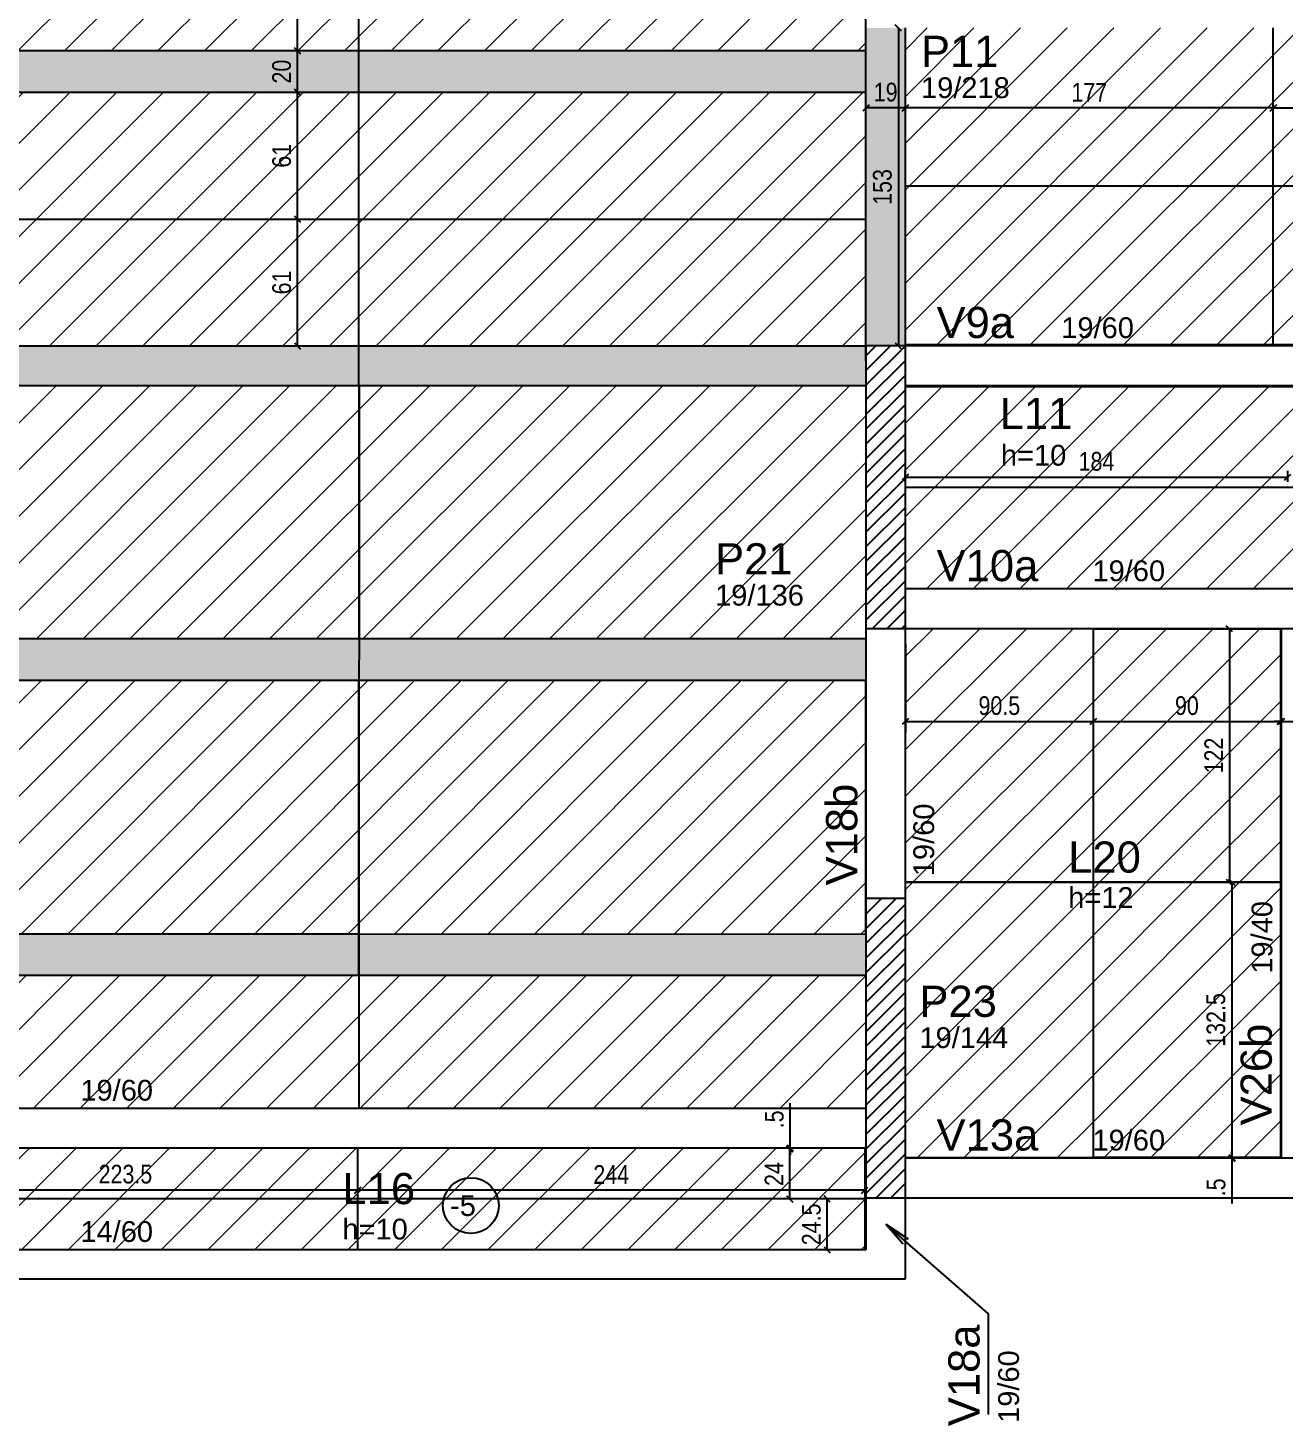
# Model space of a CAD drawing. Extents: x 2335 to 8663, y 180 to 3801.
# Drawn here: x 4709 to 5313, y 1671 to 2344 of the extents above; entities that cross this region are included whole.
import ezdxf

# ---------------------------------------------------------------- set-up
doc = ezdxf.new("R2010")
doc.units = 0
for name, color, linetype in [('1', 1, 'Continuous'), ('3', 3, 'Continuous'), ('4', 4, 'Continuous'), ('8', 8, 'Continuous'), ('COTA', 241, 'Continuous'), ('ES-VIGA', 3, 'Continuous'), ('L-D', 2, 'Continuous'), ('L-N', 4, 'Continuous'), ('Painéis', 200, 'Continuous'), ('Pilares', 5, 'Continuous'), ('VIG-D', 2, 'Continuous')]:
    doc.layers.add(name, color=color, linetype=linetype)
doc.layers.add('Hachura', color=251, linetype='Continuous', lineweight=9)
doc.layers.add('REAPROVEITAMENTO', color=251, linetype='Continuous', lineweight=9)
doc.styles.add('COTA TECNICA-50', font='techl___.ttf', dxfattribs={"height": 9})
doc.styles.get("Standard").update_dxf_attribs({"font": 'arial.ttf'})
doc.dimstyles.new('COTA PAINEL-50', dxfattribs={"dimtxt": 9, "dimasz": 3, "dimexe": 3, "dimexo": 3, "dimgap": 3, "dimtad": 1, "dimdec": 1, "dimzin": 12, "dimdsep": 46, "dimtxsty": 'COTA TECNICA-50', "dimblk1": 'OBLIQUE', "dimblk2": 'OBLIQUE', "dimsah": 1, "dimcen": 0.9, "dimclrd": 4, "dimclre": 4, "dimclrt": 240, "dimadec": 1, "dimazin": 3, "dimtfac": 1, "dimtdec": 1, "dimtmove": 0, "dimatfit": 3, "dimfxl": 1, "dimtolj": 1, "dimtzin": 12, "dimarcsym": 0})
pattern_1 = [(45, (-39.536, -210.417), (-11.22532, 11.22532), [])]
pattern_2 = [(45, (-39.48, -210.253), (-11.22532, 11.22532), [])]

# ---------------------------------------------------------------- blocks, each defined once
blk = doc.blocks.new('_Oblique')
at = {"color": 0, "linetype": 'ByBlock', "lineweight": -2}
blk.add_line((-0.5, -0.5), (0.5, 0.5), dxfattribs=at)
blk = doc.blocks.new('*D227')
at = {"layer": 'COTA', "color": 4, "lineweight": -2, "transparency": 16777216}
for p, q in [((5130.89, 2010.19), (5221.38, 2010.19)), ((5130.89, 2009.11), (5130.89, 2007.19))]:
    blk.add_line(p, q, dxfattribs=at)
at = {"layer": 'Defpoints', "color": 0, "transparency": 16777216}
for p in [(5130.89, 2012.11), (5221.38, 2010.19), (5221.38, 2010.19)]:
    blk.add_point(p, dxfattribs=at)
at = {"layer": 'COTA', "color": 4, "lineweight": -2, "transparency": 16777216, "xscale": 3, "yscale": 3, "zscale": 3, "rotation": 180}
blk.add_blockref('_Oblique', (5130.89, 2010.19), dxfattribs=at)
at = {"layer": 'COTA', "color": 4, "lineweight": -2, "transparency": 16777216, "xscale": 3, "yscale": 3, "zscale": 3}
blk.add_blockref('_Oblique', (5221.38, 2010.19), dxfattribs=at)
at = {"layer": 'COTA', "color": 240, "transparency": 16777216, "insert": (5176.14, 2017.81), "char_height": 9, "attachment_point": 5, "style": 'COTA TECNICA-50'}
blk.add_mtext('\\A1;90.5', dxfattribs=at)
blk = doc.blocks.new('*D228')
at = {"layer": 'COTA', "color": 4, "lineweight": -2, "transparency": 16777216}
for p, q in [((5221.38, 2010.19), (5311.38, 2010.19)), ((5311.38, 2009.11), (5311.38, 2007.19))]:
    blk.add_line(p, q, dxfattribs=at)
at = {"layer": 'Defpoints', "color": 0, "transparency": 16777216}
for p in [(5311.38, 2012.11), (5221.38, 2010.19), (5311.38, 2010.19)]:
    blk.add_point(p, dxfattribs=at)
at = {"layer": 'COTA', "color": 4, "lineweight": -2, "transparency": 16777216, "xscale": 3, "yscale": 3, "zscale": 3, "rotation": 180}
blk.add_blockref('_Oblique', (5221.38, 2010.19), dxfattribs=at)
at = {"layer": 'COTA', "color": 4, "lineweight": -2, "transparency": 16777216, "xscale": 3, "yscale": 3, "zscale": 3}
blk.add_blockref('_Oblique', (5311.38, 2010.19), dxfattribs=at)
at = {"layer": 'COTA', "color": 240, "transparency": 16777216, "insert": (5266.38, 2017.8), "char_height": 9, "attachment_point": 5, "style": 'COTA TECNICA-50'}
blk.add_mtext('\\A1;90', dxfattribs=at)
blk = doc.blocks.new('*D73')
at = {"layer": 'COTA', "color": 4, "lineweight": -2, "transparency": 16777216}
for p, q in [((5311.38, 2010.19), (5308.38, 2010.19)), ((5311.38, 2010.19), (5311.88, 2010.19)), ((5311.88, 2010.19), (5333.47, 2010.19))]:
    blk.add_line(p, q, dxfattribs=at)
at = {"layer": 'Defpoints', "color": 0, "transparency": 16777216}
for p in [(5311.38, 2010.19), (5311.88, 2010.19), (5311.88, 2010.19)]:
    blk.add_point(p, dxfattribs=at)
at = {"layer": 'COTA', "color": 4, "lineweight": -2, "transparency": 16777216, "xscale": 3, "yscale": 3, "zscale": 3}
blk.add_blockref('_Oblique', (5311.38, 2010.19), dxfattribs=at)
at = {"layer": 'COTA', "color": 4, "lineweight": -2, "transparency": 16777216, "xscale": 3, "yscale": 3, "zscale": 3, "rotation": 180}
blk.add_blockref('_Oblique', (5311.88, 2010.19), dxfattribs=at)
at = {"layer": 'COTA', "color": 240, "transparency": 16777216, "insert": (5325.68, 2017.78), "char_height": 9, "attachment_point": 5, "style": 'COTA TECNICA-50'}
blk.add_mtext('\\A1;.5', dxfattribs=at)
blk = doc.blocks.new('*D229')
at = {"layer": 'COTA', "color": 4, "lineweight": -2, "transparency": 16777216}
blk.add_line((5286.85, 2054.81), (5286.85, 1932.81), dxfattribs=at)
at = {"layer": 'Defpoints', "color": 0, "transparency": 16777216}
for p in [(5286.85, 2054.81), (5286.85, 1932.81), (5286.85, 1932.81)]:
    blk.add_point(p, dxfattribs=at)
at = {"layer": 'COTA', "color": 4, "lineweight": -2, "transparency": 16777216, "xscale": 3, "yscale": 3, "zscale": 3}
for p, rotation in [((5286.85, 2054.81), 90), ((5286.85, 1932.81), 270)]:
    blk.add_blockref('_Oblique', p, dxfattribs=dict(at, rotation=rotation))
at = {"layer": 'COTA', "color": 240, "transparency": 16777216, "insert": (5279.3, 1993.81), "char_height": 9, "attachment_point": 5, "rotation": 90, "style": 'COTA TECNICA-50'}
blk.add_mtext('\\A1;122', dxfattribs=at)
blk = doc.blocks.new('*D230')
at = {"layer": 'COTA', "color": 4, "lineweight": -2, "transparency": 16777216}
for p, q in [((5288.07, 1932.81), (5288.07, 1800.31)), ((5289.85, 1932.81), (5291.07, 1932.81)), ((5289.85, 1800.31), (5291.07, 1800.31))]:
    blk.add_line(p, q, dxfattribs=at)
at = {"layer": 'Defpoints', "color": 0, "transparency": 16777216}
for p in [(5286.85, 1932.81), (5286.85, 1800.31), (5288.07, 1800.31)]:
    blk.add_point(p, dxfattribs=at)
at = {"layer": 'COTA', "color": 4, "lineweight": -2, "transparency": 16777216, "xscale": 3, "yscale": 3, "zscale": 3}
for p, rotation in [((5288.07, 1932.81), 90), ((5288.07, 1800.31), 270)]:
    blk.add_blockref('_Oblique', p, dxfattribs=dict(at, rotation=rotation))
at = {"layer": 'COTA', "color": 240, "transparency": 16777216, "insert": (5280.37, 1866.56), "char_height": 9, "attachment_point": 5, "rotation": 90, "style": 'COTA TECNICA-50'}
blk.add_mtext('\\A1;132.5', dxfattribs=at)
blk = doc.blocks.new('*D74')
at = {"layer": 'COTA', "color": 4, "lineweight": -2, "transparency": 16777216}
for p, q in [((5288.07, 1800.31), (5288.07, 1803.31)), ((5288.07, 1800.31), (5288.07, 1799.81)), ((5288.07, 1799.81), (5288.07, 1778.22))]:
    blk.add_line(p, q, dxfattribs=at)
at = {"layer": 'Defpoints', "color": 0, "transparency": 16777216}
for p in [(5288.07, 1800.31), (5288.07, 1799.81), (5288.07, 1799.81)]:
    blk.add_point(p, dxfattribs=at)
at = {"layer": 'COTA', "color": 4, "lineweight": -2, "transparency": 16777216, "xscale": 3, "yscale": 3, "zscale": 3}
for p, rotation in [((5288.07, 1800.31), 270), ((5288.07, 1799.81), 90)]:
    blk.add_blockref('_Oblique', p, dxfattribs=dict(at, rotation=rotation))
at = {"layer": 'COTA', "color": 240, "transparency": 16777216, "insert": (5280.47, 1786.01), "char_height": 9, "attachment_point": 5, "rotation": 90, "style": 'COTA TECNICA-50'}
blk.add_mtext('\\A1;.5', dxfattribs=at)
blk = doc.blocks.new('*D237')
at = {"layer": 'Defpoints', "color": 0, "transparency": 16777216}
for p in [(4838.4, 2251.98), (4838.4, 2251.98), (4838.4, 2190.97)]:
    blk.add_point(p, dxfattribs=at)
at = {"layer": 'Painéis', "color": 4, "lineweight": -2, "transparency": 16777216}
for p, q in [((4838.4, 2190.97), (4838.4, 2251.98)), ((4841.4, 2251.98), (4841.4, 2251.98))]:
    blk.add_line(p, q, dxfattribs=at)
at = {"layer": 'Painéis', "color": 4, "lineweight": -2, "transparency": 16777216, "xscale": 3, "yscale": 3, "zscale": 3}
for p, rotation in [((4838.4, 2251.98), 90), ((4838.4, 2190.97), 270)]:
    blk.add_blockref('_Oblique', p, dxfattribs=dict(at, rotation=rotation))
at = {"layer": 'Painéis', "color": 240, "transparency": 16777216, "insert": (4830.81, 2221.48), "char_height": 9, "attachment_point": 5, "rotation": 90, "style": 'COTA TECNICA-50'}
blk.add_mtext('\\A1;61', dxfattribs=at)
blk = doc.blocks.new('*D94')
at = {"layer": 'Defpoints', "color": 0, "transparency": 16777216}
for p in [(4838.4, 2312.98), (4838.4, 2312.98), (4838.4, 2251.98)]:
    blk.add_point(p, dxfattribs=at)
at = {"layer": 'Painéis', "color": 4, "lineweight": -2, "transparency": 16777216}
blk.add_line((4838.4, 2251.98), (4838.4, 2312.98), dxfattribs=at)
at = {"layer": 'Painéis', "color": 4, "lineweight": -2, "transparency": 16777216, "xscale": 3, "yscale": 3, "zscale": 3}
for p, rotation in [((4838.4, 2312.98), 90), ((4838.4, 2251.98), 270)]:
    blk.add_blockref('_Oblique', p, dxfattribs=dict(at, rotation=rotation))
at = {"layer": 'Painéis', "color": 240, "transparency": 16777216, "insert": (4830.81, 2282.48), "char_height": 9, "attachment_point": 5, "rotation": 90, "style": 'COTA TECNICA-50'}
blk.add_mtext('\\A1;61', dxfattribs=at)
blk = doc.blocks.new('*D105')
at = {"layer": 'Defpoints', "color": 0, "transparency": 16777216}
for p in [(4838.4, 2332.98), (4838.4, 2332.98), (4838.4, 2312.98)]:
    blk.add_point(p, dxfattribs=at)
at = {"layer": 'Painéis', "color": 4, "lineweight": -2, "transparency": 16777216}
blk.add_line((4838.4, 2312.98), (4838.4, 2332.98), dxfattribs=at)
at = {"layer": 'Painéis', "color": 4, "lineweight": -2, "transparency": 16777216, "xscale": 3, "yscale": 3, "zscale": 3}
for p, rotation in [((4838.4, 2332.98), 90), ((4838.4, 2312.98), 270)]:
    blk.add_blockref('_Oblique', p, dxfattribs=dict(at, rotation=rotation))
at = {"layer": 'Painéis', "color": 240, "transparency": 16777216, "insert": (4830.81, 2322.98), "char_height": 9, "attachment_point": 5, "rotation": 90, "style": 'COTA TECNICA-50'}
blk.add_mtext('\\A1;20', dxfattribs=at)
blk = doc.blocks.new('*D106')
at = {"layer": 'Defpoints', "color": 0, "transparency": 16777216}
for p in [(4838.4, 2454.98), (4838.4, 2454.98), (4838.4, 2332.98)]:
    blk.add_point(p, dxfattribs=at)
at = {"layer": 'Painéis', "color": 4, "lineweight": -2, "transparency": 16777216}
blk.add_line((4838.4, 2332.98), (4838.4, 2454.98), dxfattribs=at)
at = {"layer": 'Painéis', "color": 4, "lineweight": -2, "transparency": 16777216, "xscale": 3, "yscale": 3, "zscale": 3}
for p, rotation in [((4838.4, 2454.98), 90), ((4838.4, 2332.98), 270)]:
    blk.add_blockref('_Oblique', p, dxfattribs=dict(at, rotation=rotation))
at = {"layer": 'Painéis', "color": 240, "transparency": 16777216, "insert": (4830.85, 2393.98), "char_height": 9, "attachment_point": 5, "rotation": 90, "style": 'COTA TECNICA-50'}
blk.add_mtext('\\A1;122', dxfattribs=at)
blk = doc.blocks.new('*D120')
at = {"layer": 'COTA', "color": 4, "lineweight": -2, "transparency": 16777216}
for p, q in [((5307.94, 2308.48), (5307.94, 2308.48)), ((5429.94, 2308.48), (5429.94, 2308.48)), ((5307.94, 2305.48), (5429.94, 2305.48))]:
    blk.add_line(p, q, dxfattribs=at)
at = {"layer": 'Defpoints', "color": 0, "transparency": 16777216}
for p in [(5307.94, 2305.48), (5429.94, 2305.48), (5429.94, 2305.48)]:
    blk.add_point(p, dxfattribs=at)
at = {"layer": 'COTA', "color": 4, "lineweight": -2, "transparency": 16777216, "xscale": 3, "yscale": 3, "zscale": 3, "rotation": 180}
blk.add_blockref('_Oblique', (5307.94, 2305.48), dxfattribs=at)
at = {"layer": 'COTA', "color": 4, "lineweight": -2, "transparency": 16777216, "xscale": 3, "yscale": 3, "zscale": 3}
blk.add_blockref('_Oblique', (5429.94, 2305.48), dxfattribs=at)
at = {"layer": 'COTA', "color": 240, "transparency": 16777216, "insert": (5368.94, 2313.04), "char_height": 9, "attachment_point": 5, "style": 'COTA TECNICA-50'}
blk.add_mtext('\\A1;122', dxfattribs=at)
blk = doc.blocks.new('*D122')
at = {"layer": 'COTA', "color": 4, "lineweight": -2, "transparency": 16777216}
blk.add_line((5307.93, 2305.48), (5130.94, 2305.48), dxfattribs=at)
at = {"layer": 'Defpoints', "color": 0, "transparency": 16777216}
for p in [(5130.94, 2305.48), (5130.94, 2305.48), (5307.93, 2305.48)]:
    blk.add_point(p, dxfattribs=at)
at = {"layer": 'COTA', "color": 4, "lineweight": -2, "transparency": 16777216, "xscale": 3, "yscale": 3, "zscale": 3, "rotation": 180}
blk.add_blockref('_Oblique', (5130.94, 2305.48), dxfattribs=at)
at = {"layer": 'COTA', "color": 4, "lineweight": -2, "transparency": 16777216, "xscale": 3, "yscale": 3, "zscale": 3}
blk.add_blockref('_Oblique', (5307.93, 2305.48), dxfattribs=at)
at = {"layer": 'COTA', "color": 240, "transparency": 16777216, "insert": (5219.44, 2313.05), "char_height": 9, "attachment_point": 5, "style": 'COTA TECNICA-50'}
blk.add_mtext('\\A1;177', dxfattribs=at)
blk = doc.blocks.new('*D123')
at = {"layer": 'Defpoints', "color": 0, "transparency": 16777216}
for p in [(5111.94, 2305.48), (5111.94, 2305.48), (5130.94, 2305.48)]:
    blk.add_point(p, dxfattribs=at)
at = {"layer": 'Painéis', "color": 4, "lineweight": -2, "transparency": 16777216}
blk.add_line((5130.94, 2305.48), (5111.94, 2305.48), dxfattribs=at)
at = {"layer": 'Painéis', "color": 4, "lineweight": -2, "transparency": 16777216, "xscale": 3, "yscale": 3, "zscale": 3, "rotation": 180}
blk.add_blockref('_Oblique', (5111.94, 2305.48), dxfattribs=at)
at = {"layer": 'Painéis', "color": 4, "lineweight": -2, "transparency": 16777216, "xscale": 3, "yscale": 3, "zscale": 3}
blk.add_blockref('_Oblique', (5130.94, 2305.48), dxfattribs=at)
at = {"layer": 'Painéis', "color": 240, "transparency": 16777216, "insert": (5121.44, 2313.06), "char_height": 9, "attachment_point": 5, "style": 'COTA TECNICA-50'}
blk.add_mtext('\\A1;19', dxfattribs=at)
blk = doc.blocks.new('*D245')
at = {"layer": 'Defpoints', "color": 0, "transparency": 16777216}
for p in [(5127.59, 2343.97), (5127.59, 2190.97), (5130.94, 2190.97)]:
    blk.add_point(p, dxfattribs=at)
at = {"layer": 'Painéis', "color": 4, "lineweight": -2, "transparency": 16777216}
for p, q in [((5127.59, 2343.97), (5127.59, 2190.97)), ((5127.94, 2190.97), (5124.59, 2190.97))]:
    blk.add_line(p, q, dxfattribs=at)
at = {"layer": 'Painéis', "color": 4, "lineweight": -2, "transparency": 16777216, "xscale": 3, "yscale": 3, "zscale": 3}
for p, rotation in [((5127.59, 2343.97), 90), ((5127.59, 2190.97), 270)]:
    blk.add_blockref('_Oblique', p, dxfattribs=dict(at, rotation=rotation))
at = {"layer": 'Painéis', "color": 240, "transparency": 16777216, "insert": (5119.89, 2267.47), "char_height": 9, "attachment_point": 5, "rotation": 90, "style": 'COTA TECNICA-50'}
blk.add_mtext('\\A1;153', dxfattribs=at)
blk = doc.blocks.new('*D255')
at = {"layer": 'Defpoints', "color": 0, "transparency": 16777216}
for p in [(5314.88, 2127.78), (5130.88, 2122.81), (5314.88, 2122.56)]:
    blk.add_point(p, dxfattribs=at)
at = {"layer": 'Painéis', "color": 4, "lineweight": -2, "transparency": 16777216}
for p, q in [((5130.88, 2125.81), (5130.88, 2130.78)), ((5130.88, 2127.78), (5314.88, 2127.78)), ((5314.88, 2125.56), (5314.88, 2130.78))]:
    blk.add_line(p, q, dxfattribs=at)
at = {"layer": 'Painéis', "color": 4, "lineweight": -2, "transparency": 16777216, "xscale": 3, "yscale": 3, "zscale": 3, "rotation": 180}
blk.add_blockref('_Oblique', (5130.88, 2127.78), dxfattribs=at)
at = {"layer": 'Painéis', "color": 4, "lineweight": -2, "transparency": 16777216, "xscale": 3, "yscale": 3, "zscale": 3}
blk.add_blockref('_Oblique', (5314.88, 2127.78), dxfattribs=at)
at = {"layer": 'Painéis', "color": 240, "transparency": 16777216, "insert": (5222.88, 2135.36), "char_height": 9, "attachment_point": 5, "style": 'COTA TECNICA-50'}
blk.add_mtext('\\A1;184', dxfattribs=at)
blk = doc.blocks.new('*D199')
at = {"layer": 'Defpoints', "color": 0, "transparency": 16777216}
for p in [(5093.31, 1780.43), (5093.31, 1780.43), (5093.31, 1755.94)]:
    blk.add_point(p, dxfattribs=at)
at = {"layer": 'Painéis', "color": 4, "lineweight": -2, "transparency": 16777216}
blk.add_line((5093.31, 1755.94), (5093.31, 1780.43), dxfattribs=at)
at = {"layer": 'Painéis', "color": 4, "lineweight": -2, "transparency": 16777216, "xscale": 3, "yscale": 3, "zscale": 3}
for p, rotation in [((5093.31, 1780.43), 90), ((5093.31, 1755.94), 270)]:
    blk.add_blockref('_Oblique', p, dxfattribs=dict(at, rotation=rotation))
at = {"layer": 'Painéis', "color": 240, "transparency": 16777216, "insert": (5085.71, 1768.18), "char_height": 9, "attachment_point": 5, "rotation": 90, "style": 'COTA TECNICA-50'}
blk.add_mtext('\\A1;24.5', dxfattribs=at)
blk = doc.blocks.new('*D200')
at = {"layer": 'Defpoints', "color": 0, "transparency": 16777216}
for p in [(5075.29, 1804.43), (5075.29, 1804.43), (5075.29, 1780.43)]:
    blk.add_point(p, dxfattribs=at)
at = {"layer": 'Painéis', "color": 4, "lineweight": -2, "transparency": 16777216}
blk.add_line((5075.29, 1780.43), (5075.29, 1804.43), dxfattribs=at)
at = {"layer": 'Painéis', "color": 4, "lineweight": -2, "transparency": 16777216, "xscale": 3, "yscale": 3, "zscale": 3}
for p, rotation in [((5075.29, 1804.43), 90), ((5075.29, 1780.43), 270)]:
    blk.add_blockref('_Oblique', p, dxfattribs=dict(at, rotation=rotation))
at = {"layer": 'Painéis', "color": 240, "transparency": 16777216, "insert": (5067.73, 1792.43), "char_height": 9, "attachment_point": 5, "rotation": 90, "style": 'COTA TECNICA-50'}
blk.add_mtext('\\A1;24', dxfattribs=at)
blk = doc.blocks.new('*D201')
at = {"layer": 'Defpoints', "color": 0, "transparency": 16777216}
for p in [(5075.48, 1804.93), (5075.48, 1804.93), (5075.48, 1804.43)]:
    blk.add_point(p, dxfattribs=at)
at = {"layer": 'Painéis', "color": 4, "lineweight": -2, "transparency": 16777216}
for p, q in [((5075.48, 1804.93), (5075.48, 1826.52)), ((5075.48, 1804.43), (5075.48, 1804.93)), ((5075.48, 1804.43), (5075.48, 1801.43))]:
    blk.add_line(p, q, dxfattribs=at)
at = {"layer": 'Painéis', "color": 4, "lineweight": -2, "transparency": 16777216, "xscale": 3, "yscale": 3, "zscale": 3}
for p, rotation in [((5075.48, 1804.93), 270), ((5075.48, 1804.43), 90)]:
    blk.add_blockref('_Oblique', p, dxfattribs=dict(at, rotation=rotation))
at = {"layer": 'Painéis', "color": 240, "transparency": 16777216, "insert": (5067.88, 1818.73), "char_height": 9, "attachment_point": 5, "rotation": 90, "style": 'COTA TECNICA-50'}
blk.add_mtext('\\A1;.5', dxfattribs=at)
blk = doc.blocks.new('*D277')
at = {"layer": 'Defpoints', "color": 0, "transparency": 16777216}
for p in [(4867.36, 1784.62), (4867.36, 1784.62), (5111.36, 1784.62)]:
    blk.add_point(p, dxfattribs=at)
at = {"layer": 'Painéis', "color": 4, "lineweight": -2, "transparency": 16777216}
blk.add_line((5111.36, 1784.62), (4867.36, 1784.62), dxfattribs=at)
at = {"layer": 'Painéis', "color": 4, "lineweight": -2, "transparency": 16777216, "xscale": 3, "yscale": 3, "zscale": 3, "rotation": 180}
blk.add_blockref('_Oblique', (4867.36, 1784.62), dxfattribs=at)
at = {"layer": 'Painéis', "color": 4, "lineweight": -2, "transparency": 16777216, "xscale": 3, "yscale": 3, "zscale": 3}
blk.add_blockref('_Oblique', (5111.36, 1784.62), dxfattribs=at)
at = {"layer": 'Painéis', "color": 240, "transparency": 16777216, "insert": (4989.36, 1792.19), "char_height": 9, "attachment_point": 5, "style": 'COTA TECNICA-50'}
blk.add_mtext('\\A1;244', dxfattribs=at)
blk = doc.blocks.new('*D202')
at = {"layer": 'Defpoints', "color": 0, "transparency": 16777216}
for p in [(4643.86, 1784.62), (4643.86, 1784.62), (4867.36, 1784.62)]:
    blk.add_point(p, dxfattribs=at)
at = {"layer": 'Painéis', "color": 4, "lineweight": -2, "transparency": 16777216}
blk.add_line((4867.36, 1784.62), (4643.86, 1784.62), dxfattribs=at)
at = {"layer": 'Painéis', "color": 4, "lineweight": -2, "transparency": 16777216, "xscale": 3, "yscale": 3, "zscale": 3, "rotation": 180}
blk.add_blockref('_Oblique', (4643.86, 1784.62), dxfattribs=at)
at = {"layer": 'Painéis', "color": 4, "lineweight": -2, "transparency": 16777216, "xscale": 3, "yscale": 3, "zscale": 3}
blk.add_blockref('_Oblique', (4867.36, 1784.62), dxfattribs=at)
at = {"layer": 'Painéis', "color": 240, "transparency": 16777216, "insert": (4755.61, 1792.32), "char_height": 9, "attachment_point": 5, "style": 'COTA TECNICA-50'}
blk.add_mtext('\\A1;223.5', dxfattribs=at)

msp = doc.modelspace()

# ---------------------------------------------------------------- hatches: boundary and pattern name
at = {"layer": 'Hachura', "linetype": 'ByBlock'}
h = msp.add_hatch(color=256, dxfattribs=at)
h.dxf.hatch_style = 1
h.paths.add_polyline_path([(5130.9, 2190.97), (5111.86, 2190.97), (5111.94, 2343.97), (5130.98, 2343.97)])
h = msp.add_hatch(color=256, dxfattribs=at)
h.dxf.hatch_style = 1
h.paths.add_polyline_path([(3526.44, 2332.98), (3526.44, 2312.94), (5111.94, 2312.94), (5111.94, 2332.98)])
h.paths.add_polyline_path([(3260.45, 2332.98), (3260.45, 2312.94), (3507.44, 2312.94), (3507.44, 2332.98)])
h = msp.add_hatch(color=256, dxfattribs=at)
h.dxf.hatch_style = 1
h.paths.add_polyline_path([(5111.94, 2190.97), (4684.44, 2190.97), (4684.44, 2171.97), (5111.94, 2171.97)])
h = msp.add_hatch(color=256, dxfattribs=at)
h.dxf.hatch_style = 1
h.paths.add_polyline_path([(4868.11, 2049.97), (4868.11, 2029.94), (4624.03, 2029.94), (4624.03, 2049.97)])
h = msp.add_hatch(color=256, dxfattribs=at)
h.dxf.hatch_style = 1
h.paths.add_polyline_path([(5111.94, 2049.97), (5111.94, 2029.94), (4868.03, 2029.94), (4868.03, 2049.97)])
h = msp.add_hatch(color=256, dxfattribs=at)
h.dxf.hatch_style = 1
h.paths.add_polyline_path([(4867.87, 1907.94), (4867.87, 1887.9), (4623.8, 1887.9), (4623.8, 1907.94)])
h = msp.add_hatch(color=256, dxfattribs=at)
h.dxf.hatch_style = 1
h.paths.add_polyline_path([(5111.94, 1907.93), (5111.94, 1887.9), (4867.87, 1887.9), (4867.87, 1907.94)])
at = {"layer": 'REAPROVEITAMENTO', "linetype": 'ByBlock'}
h = msp.add_hatch(dxfattribs=at)
h.set_pattern_fill('ANSI31', color=256, scale=5, style=2)
h.set_pattern_definition(pattern_2)
h.paths.add_polyline_path([(5111.94, 2454.98), (3526.44, 2454.98), (3526.44, 2332.98), (5111.94, 2332.98)])
h.paths.add_polyline_path([(4000.5, 2419.02), (4027.65, 2419.02), (4027.65, 2437.54), (4000.5, 2437.54)], flags=16)
h = msp.add_hatch(dxfattribs=at)
h.set_pattern_fill('ANSI31', color=256, scale=5, style=2)
h.set_pattern_definition(pattern_2)
h.paths.add_polyline_path([(5673.94, 2343.97), (5514.44, 2343.97), (5130.94, 2343.97), (5130.94, 2191.47), (5673.94, 2191.47)])
h.paths.add_polyline_path([(5472.52, 2214.13), (5472.52, 2245.82), (5454, 2245.82), (5454, 2214.13)], flags=16)
h = msp.add_hatch(dxfattribs=at)
h.set_pattern_fill('ANSI31', color=256, scale=5, style=2)
h.set_pattern_definition(pattern_2)
h.paths.add_polyline_path([(5111.94, 2312.98), (3526.43, 2312.98), (3526.43, 2190.98), (5111.94, 2190.98)])
h = msp.add_hatch(dxfattribs=at)
h.set_pattern_fill('ANSI31', color=256, scale=5, style=2)
h.set_pattern_definition(pattern_2)
h.paths.add_polyline_path([(5111.94, 2049.78), (5111.94, 2171.78), (3179.44, 2171.97), (3179.44, 2049.97)])
h = msp.add_hatch(dxfattribs=at)
h.set_pattern_fill('ANSI31', color=256, scale=5, style=2)
h.set_pattern_definition(pattern_1)
h.paths.add_polyline_path([(5680.89, 2171.27), (5130.88, 2171.31), (5130.88, 2073.8), (5680.88, 2073.77)])
h.paths.add_polyline_path([(5190.94, 2147.76), (5233.44, 2147.76), (5233.44, 2170.35), (5190.94, 2170.35)], flags=16)
h.paths.add_polyline_path([(5192.16, 2131.8), (5228.73, 2131.8), (5228.73, 2147.11), (5192.16, 2147.11)], flags=16)
h.paths.add_polyline_path([(5210.76, 2126.49), (5234.1, 2126.49), (5234.1, 2145.02), (5210.76, 2145.02)], flags=16)
h.paths.add_polyline_path([(5235.71, 2131.5), (5300.52, 2131.5), (5300.52, 2168.81), (5235.71, 2168.81)], flags=16)
h = msp.add_hatch(dxfattribs=at)
h.set_pattern_fill('ANSI31', color=256, scale=5, style=2)
h.set_pattern_definition(pattern_1)
h.paths.add_polyline_path([(5221.38, 2054.81), (5130.89, 2054.81), (5130.89, 1932.81), (5221.38, 1932.81)])
h = msp.add_hatch(dxfattribs=at)
h.set_pattern_fill('ANSI31', color=256, scale=5, style=2)
h.set_pattern_definition(pattern_1)
h.paths.add_polyline_path([(5221.38, 2054.81), (5311.38, 2054.81), (5311.38, 1932.81), (5221.38, 1932.81)])
h = msp.add_hatch(dxfattribs=at)
h.set_pattern_fill('ANSI31', color=256, scale=5, style=2)
h.set_pattern_definition(pattern_2)
h.paths.add_polyline_path([(5111.94, 1907.93), (5111.94, 2029.93), (3179.44, 2029.94), (3179.44, 1907.94)])
h = msp.add_hatch(dxfattribs=at)
h.set_pattern_fill('ANSI31', color=256, scale=5, style=2)
h.set_pattern_definition(pattern_1)
h.paths.add_polyline_path([(5221.38, 1932.81), (5130.89, 1932.81), (5130.89, 1800.31), (5221.38, 1800.31)])
h = msp.add_hatch(dxfattribs=at)
h.set_pattern_fill('ANSI31', color=256, scale=5, style=2)
h.set_pattern_definition(pattern_1)
h.paths.add_polyline_path([(5221.38, 1932.81), (5311.38, 1932.81), (5311.38, 1800.31), (5221.38, 1800.31)])
h = msp.add_hatch(dxfattribs=at)
h.set_pattern_fill('ANSI31', color=256, scale=5, style=2)
h.set_pattern_definition(pattern_2)
h.paths.add_polyline_path([(5111.94, 1887.9), (3179.44, 1887.9), (3179.44, 1823.97), (5111.94, 1823.97)])
h = msp.add_hatch(dxfattribs=at)
h.set_pattern_fill('ANSI31', color=256, scale=5, style=2)
h.set_pattern_definition([(45, (18.302, -1067.89), (-11.22532, 11.22532), [])])
h.paths.add_polyline_path([(5111.87, 1804.98), (4643.86, 1804.76), (4643.86, 1755.65), (5111.86, 1755.85)])

# ---------------------------------------------------------------- linework, layer by layer
at = {"layer": '1', "linetype": 'Continuous'}
msp.add_lwpolyline([(5170.96, 1676.74), (5170.96, 1725.15), (5121.65, 1768.19), (5132.06, 1761.27), (5121.65, 1768.19), (5129.92, 1758.81)], dxfattribs=at)
at = {"layer": '3', "linetype": 'Continuous'}
msp.add_circle((4921.82, 1777.23), 13.42, dxfattribs=at)
at = {"layer": '8', "linetype": 'Continuous'}
for p, q in [((5111.94, 2172.03), (5130.94, 2190.99)), ((5111.94, 2179.11), (5123.82, 2190.99)), ((5111.94, 2186.18), (5116.75, 2190.99)), ((5111.94, 2190.99), (5111.94, 2190.99)), ((5111.94, 2190.99), (5111.94, 2190.99)), ((5111.94, 2190.99), (5111.94, 2190.99)), ((5111.94, 2190.99), (5111.94, 2190.99)), ((5111.94, 2164.96), (5130.94, 2183.96)), ((5111.94, 2157.89), (5130.94, 2176.89)), ((5111.94, 2150.82), (5130.94, 2169.82)), ((5111.94, 2143.75), (5130.94, 2162.75)), ((5111.94, 2136.68), (5130.94, 2155.68)), ((5111.94, 2129.61), (5130.94, 2148.61)), ((5111.94, 2122.54), (5130.94, 2141.54)), ((5111.94, 2115.47), (5130.94, 2134.47)), ((5111.94, 2108.39), (5130.94, 2127.39)), ((5111.94, 2101.32), (5130.94, 2120.32)), ((5111.94, 2094.25), (5130.94, 2113.25)), ((5111.94, 2087.18), (5130.94, 2106.18)), ((5111.94, 2080.11), (5130.94, 2099.11)), ((5111.94, 2073.04), (5130.94, 2092.04)), ((5111.94, 2065.97), (5130.94, 2084.97)), ((5111.94, 2058.9), (5130.94, 2077.9)), ((5115.1, 2054.99), (5130.94, 2070.83)), ((5122.17, 2054.99), (5130.94, 2063.76)), ((5111.94, 2054.99), (5111.94, 2054.99)), ((5111.94, 2054.99), (5111.94, 2054.99)), ((5129.24, 2054.99), (5130.94, 2056.68)), ((5130.94, 2054.99), (5130.94, 2054.99)), ((5111.94, 1910.41), (5126.52, 1924.99)), ((5111.94, 1917.48), (5119.45, 1924.99)), ((5111.94, 1924.55), (5112.38, 1924.99)), ((5111.94, 1924.99), (5111.94, 1924.99)), ((5111.94, 1924.99), (5111.94, 1924.99)), ((5130.94, 1924.99), (5130.94, 1924.99)), ((5111.94, 1903.34), (5130.94, 1922.34)), ((5111.94, 1896.27), (5130.94, 1915.27)), ((5111.94, 1889.2), (5130.94, 1908.2)), ((5111.94, 1882.13), (5130.94, 1901.13)), ((5111.94, 1875.05), (5130.94, 1894.05)), ((5111.94, 1867.98), (5130.94, 1886.98)), ((5111.94, 1860.91), (5130.94, 1879.91)), ((5111.94, 1853.84), (5130.94, 1872.84)), ((5111.94, 1846.77), (5130.94, 1865.77)), ((5111.94, 1839.7), (5130.94, 1858.7)), ((5111.94, 1832.63), (5130.94, 1851.63)), ((5111.94, 1825.56), (5130.94, 1844.56)), ((5111.94, 1818.49), (5130.94, 1837.49)), ((5111.94, 1811.41), (5130.94, 1830.41)), ((5111.94, 1823.99), (5111.94, 1823.99)), ((5111.94, 1823.99), (5111.94, 1823.99)), ((5111.94, 1823.99), (5111.94, 1823.99)), ((5111.94, 1804.34), (5130.94, 1823.34)), ((5111.94, 1797.27), (5130.94, 1816.27)), ((5111.94, 1790.2), (5130.94, 1809.2)), ((5111.94, 1783.13), (5130.94, 1802.13)), ((5116.87, 1780.99), (5130.94, 1795.06)), ((5123.94, 1780.99), (5130.94, 1787.99)), ((5130.94, 1780.99), (5130.94, 1780.99))]:
    msp.add_line(p, q, dxfattribs=at)
at = {"layer": 'ES-VIGA', "linetype": 'Continuous'}
for p, q in [((5311.94, 1799.99), (5311.94, 2054.99)), ((5130.94, 2047.49), (5130.94, 2004.9)), ((5111.94, 1755.99), (5111.94, 1755.99)), ((5111.94, 1755.99), (5111.94, 1755.99)), ((5130.94, 1741.99), (5130.94, 1741.99)), ((5130.94, 1741.99), (5130.94, 1741.99)), ((5130.94, 1741.99), (5130.94, 1741.99)), ((5130.94, 1741.99), (5130.94, 1741.99))]:
    msp.add_line(p, q, dxfattribs=at)
for points in [[(5680.93, 2190.99), (5130.94, 2190.99)], [(5130.94, 2171.99), (5680.93, 2171.99)], [(5680.93, 2073.99), (5130.94, 2073.99)], [(5111.94, 2054.99), (5111.94, 1924.99)], [(5130.94, 1924.99), (5130.94, 2054.99)], [(5130.94, 2054.99), (5680.94, 2054.99)], [(5111.94, 1823.99), (4643.94, 1823.99)], [(4643.94, 1804.99), (5111.94, 1804.99)], [(5680.94, 1799.99), (5130.94, 1799.99)], [(5111.94, 1780.99), (5111.94, 1755.99)], [(5130.94, 1780.99), (5680.94, 1780.99)], [(5130.94, 1741.99), (5130.94, 1780.99)], [(5111.94, 1755.99), (4643.94, 1755.99)], [(4634.44, 1741.99), (5130.94, 1741.99)]]:
    msp.add_lwpolyline(points, dxfattribs=at)
at = {"layer": 'Painéis'}
for p, q in [((4867.94, 2171.97), (4867.94, 2710.97)), ((5111.94, 2183.97), (5111.94, 2710.97)), ((5130.94, 2190.97), (5130.94, 2343.97)), ((5307.94, 2191.47), (5307.94, 2343.97)), ((5111.94, 2332.98), (3526.44, 2332.98)), ((5111.94, 2312.98), (3526.44, 2312.98)), ((5673.94, 2267.92), (5130.94, 2267.92)), ((4623.94, 2251.98), (5111.94, 2251.98)), ((3526.43, 2190.98), (5111.94, 2190.97)), ((5673.94, 2191.47), (5130.94, 2191.47)), ((5307.94, 2190.97), (5307.94, 2190.97)), ((3526.43, 2171.98), (5111.94, 2171.97)), ((5680.88, 2171.31), (5130.88, 2171.31)), ((5680.88, 2122.76), (5130.88, 2122.76)), ((4868.03, 2049.97), (4867.87, 2029.94)), ((5111.94, 2049.97), (5111.94, 2029.94)), ((4867.87, 1907.94), (4867.87, 1823.97)), ((4867.36, 1804.93), (4867.36, 1755.94)), ((5111.36, 1804.93), (5111.36, 1755.94)), ((5111.86, 1780.43), (4643.86, 1780.43))]:
    msp.add_line(p, q, dxfattribs=at)
for points in [[(4624.03, 2171.97), (4868.11, 2171.97), (4868.11, 2049.97), (4624.03, 2049.97)], [(4868.03, 2171.97), (5111.94, 2171.97), (5111.94, 2049.97), (4868.03, 2049.97)], [(5221.38, 2054.81), (5130.89, 2054.81), (5130.89, 1932.81), (5221.38, 1932.81)], [(5221.38, 2054.81), (5311.38, 2054.81), (5311.38, 1932.81), (5221.38, 1932.81)], [(4867.87, 1907.94), (4867.87, 2029.94), (4623.87, 2029.94), (4623.87, 1907.94)], [(5111.94, 1907.93), (5111.94, 2029.94), (4867.87, 2029.94), (4867.87, 1907.94)], [(5221.38, 1932.81), (5130.89, 1932.81), (5130.89, 1800.31), (5221.38, 1800.31)], [(5221.38, 1932.81), (5311.38, 1932.81), (5311.38, 1800.31), (5221.38, 1800.31)], [(4867.87, 1907.94), (4867.87, 1887.9), (4623.8, 1887.9), (4623.8, 1907.94)], [(5111.94, 1907.93), (5111.94, 1887.9), (4867.87, 1887.9), (4867.87, 1907.94)]]:
    msp.add_lwpolyline(points, close=True, dxfattribs=at)
at = {"layer": 'Pilares', "linetype": 'Continuous'}
for points in [[(5111.94, 2054.99), (5130.94, 2054.99), (5130.94, 2190.99), (5111.94, 2190.99), (5111.94, 2054.99)], [(5111.94, 1780.99), (5130.94, 1780.99), (5130.94, 1924.99), (5111.94, 1924.99), (5111.94, 1780.99)]]:
    msp.add_lwpolyline(points, dxfattribs=at)

# ---------------------------------------------------------------- texts
at = {"layer": '4', "linetype": 'Continuous'}
for s, p in [('V9a', (5145.94, 2194.74)), ('L11', (5176.3, 2150.95)), ('V10a', (5145.94, 2077.74)), ('L20', (5209.29, 1937.48)), ('V13a', (5145.94, 1803.74)), ('L16', (4860.02, 1777.92))]:
    msp.add_text(s, height=15, dxfattribs=at).set_placement(p)
for s, p in [('V18b', (5107.76, 1931.33)), ('V26b', (5307.23, 1815.83)), ('V18a', (5166.61, 1671.05))]:
    msp.add_text(s, height=15, rotation=90, dxfattribs=at).set_placement(p)
at = {"layer": 'L-D', "linetype": 'Continuous'}
for s, p in [('h=10', (5176.89, 2133.35)), ('h=12', (5209.29, 1920.48)), ('h=10', (4860.02, 1760.92))]:
    msp.add_text(s, height=10, dxfattribs=at).set_placement(p)
at = {"layer": 'L-N', "linetype": 'Continuous'}
for s, p in [('P11', (5138.44, 2325.24)), ('P21', (5039.37, 2080.99)), ('P23', (5137.68, 1868.06))]:
    msp.add_text(s, height=15, dxfattribs=at).set_placement(p)
at = {"layer": 'VIG-D', "linetype": 'Continuous'}
for s, p in [('19/218', (5138.44, 2310.24)), ('19/60', (5205.94, 2194.74)), ('19/60', (5220.94, 2077.74)), ('19/136', (5039.37, 2065.99)), ('19/144', (5137.68, 1853.06)), ('19/60', (4733.94, 1827.74)), ('19/60', (5220.94, 1803.74)), ('-5', (4911.82, 1772.23)), ('14/60', (4733.94, 1759.74))]:
    msp.add_text(s, height=10, dxfattribs=at).set_placement(p)
for s, p in [('19/60', (5144.75, 1935.77)), ('19/40', (5307.51, 1888.84)), ('19/60', (5185.58, 1672.63))]:
    msp.add_text(s, height=10, rotation=90, dxfattribs=at).set_placement(p)

# ---------------------------------------------------------------- dimensions: what is measured, and where the dimension line sits
at = {"layer": 'COTA'}
for base, p1, p2, picture, middle in [((5130.94, 2305.48), (5307.93, 2305.48), (5130.94, 2305.48), '*D122', (5219.44, 2313.05)), ((5429.94, 2305.48), (5307.94, 2305.48), (5429.94, 2305.48), '*D120', (5368.94, 2313.04)), ((5221.38, 2010.19), (5130.89, 2012.11), (5221.38, 2010.19), '*D227', (5176.14, 2017.81)), ((5311.38, 2010.19), (5221.38, 2010.19), (5311.38, 2012.11), '*D228', (5266.38, 2017.8)), ((5311.88, 2010.19), (5311.38, 2010.19), (5311.88, 2010.19), '*D73', (5325.68, 2017.78))]:
    dim = msp.add_linear_dim(base=base, p1=p1, p2=p2, dimstyle='COTA PAINEL-50', dxfattribs=at)
    dim.commit()
    dim.dimension.update_dxf_attribs({"geometry": picture, "text_midpoint": middle})
for base, p1, p2, picture, middle in [((5286.85, 1932.81), (5286.85, 2054.81), (5286.85, 1932.81), '*D229', (5279.3, 1993.81)), ((5288.07, 1800.31), (5286.85, 1932.81), (5286.85, 1800.31), '*D230', (5280.37, 1866.56)), ((5288.07, 1799.81), (5288.07, 1800.31), (5288.07, 1799.81), '*D74', (5280.47, 1786.01))]:
    dim = msp.add_linear_dim(base=base, p1=p1, p2=p2, angle=90, dimstyle='COTA PAINEL-50', dxfattribs=at)
    dim.commit()
    dim.dimension.update_dxf_attribs({"geometry": picture, "text_midpoint": middle})
at = {"layer": 'Painéis'}
for base, p1, p2, picture, middle in [((4838.4, 2454.98), (4838.4, 2332.98), (4838.4, 2454.98), '*D106', (4830.85, 2393.98)), ((4838.4, 2332.98), (4838.4, 2312.98), (4838.4, 2332.98), '*D105', (4830.81, 2322.98))]:
    dim = msp.add_linear_dim(base=base, p1=p1, p2=p2, angle=90, dimstyle='COTA PAINEL-50', override={"dimtmove": 1}, dxfattribs=at)
    dim.commit()
    dim.dimension.update_dxf_attribs({"geometry": picture, "text_midpoint": middle})
for base, p1, p2, picture, middle in [((5127.59, 2190.97), (5127.59, 2343.97), (5130.94, 2190.97), '*D245', (5119.89, 2267.47)), ((4838.4, 2312.98), (4838.4, 2251.98), (4838.4, 2312.98), '*D94', (4830.81, 2282.48)), ((4838.4, 2251.98), (4838.4, 2190.97), (4838.4, 2251.98), '*D237', (4830.81, 2221.48)), ((5075.48, 1804.93), (5075.48, 1804.43), (5075.48, 1804.93), '*D201', (5067.88, 1818.73)), ((5075.29, 1804.43), (5075.29, 1780.43), (5075.29, 1804.43), '*D200', (5067.73, 1792.43))]:
    dim = msp.add_linear_dim(base=base, p1=p1, p2=p2, angle=90, dimstyle='COTA PAINEL-50', dxfattribs=at)
    dim.commit()
    dim.dimension.update_dxf_attribs({"geometry": picture, "text_midpoint": middle})
for base, p1, p2, picture, middle in [((5111.94, 2305.48), (5130.94, 2305.48), (5111.94, 2305.48), '*D123', (5121.44, 2313.06)), ((5314.88, 2127.78), (5130.88, 2122.81), (5314.88, 2122.56), '*D255', (5222.88, 2135.36)), ((4643.86, 1784.62), (4867.36, 1784.62), (4643.86, 1784.62), '*D202', (4755.61, 1792.32)), ((4867.36, 1784.62), (5111.36, 1784.62), (4867.36, 1784.62), '*D277', (4989.36, 1792.19))]:
    dim = msp.add_linear_dim(base=base, p1=p1, p2=p2, dimstyle='COTA PAINEL-50', dxfattribs=at)
    dim.commit()
    dim.dimension.update_dxf_attribs({"geometry": picture, "text_midpoint": middle})
dim = msp.add_linear_dim(base=(5093.31, 1780.43), p1=(5093.31, 1755.94), p2=(5093.31, 1780.43), angle=90, dimstyle='COTA PAINEL-50', dxfattribs=at)
dim.commit()
dim.dimension.update_dxf_attribs({"geometry": '*D199', "text_midpoint": (5093.31, 1768.18), "dimtype": 160})

doc.saveas('drawing.dxf')
